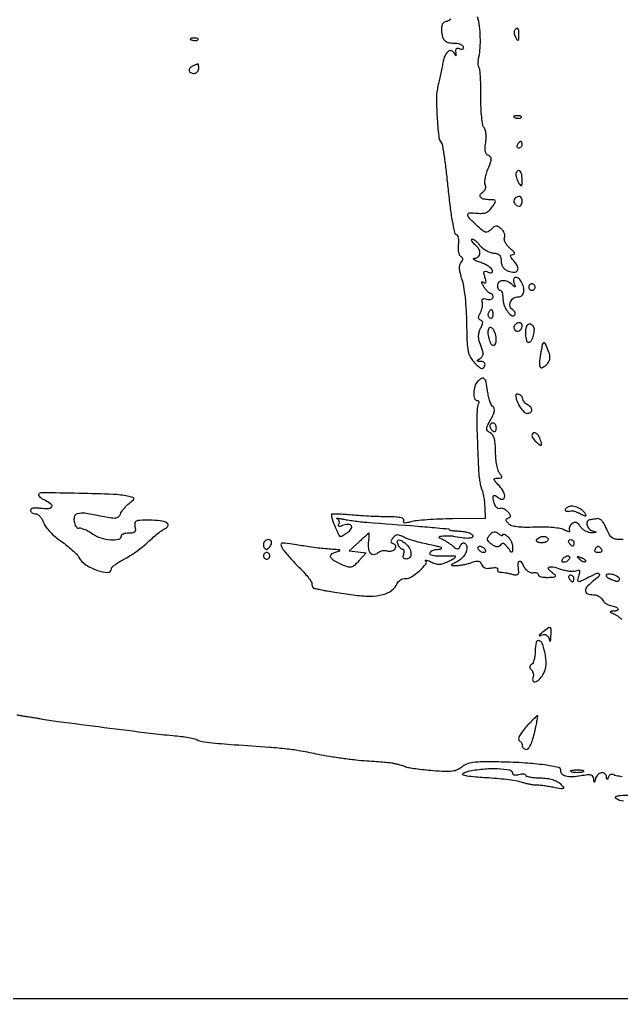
# Model space of a CAD drawing. Extents: x 0 to 4160, y 0 to 3120.
# Drawn here: x 2939.6 to 3125.7, y 0 to 302.6 of the extents above; entities that cross this region are included whole.
import ezdxf

# ---------------------------------------------------------------- set-up
doc = ezdxf.new("R2010")
doc.units = 0

msp = doc.modelspace()

# ---------------------------------------------------------------- linework, layer by layer
for points in [[(4159.499279, 606.274193, 0.000001), (4159.667734, 974.478125, 0.000057)], [(757.647081, 3119.740147, 0.000002), (520.492565, 3119.487217, 0.4139)], [(1964.75, 0.149832, 0.000016), (2717.930904, 0.232101, 0.000028), (3351.473438, 0.357111)], [(3072.97127, 302.88125, -0.047064), (3072.148023, 302.205828, -0.149351), (3071.47432, 302, 0.139479), (3070.888429, 301.833318, 0.110743), (3070.416392, 301.371065, 0.088435), (3070.112822, 300.650792, 0.05738), (3070.015313, 299.75, 0.051951), (3070.247073, 297.663337, 0.128821), (3070.939017, 296.303348, 0.147694), (3072.137116, 295.567721, 0.076658), (3073.898791, 295.383197, -0.049643), (3074.848626, 295.335141, -0.057786), (3075.720651, 295.098302, -0.067012), (3076.39044, 294.71971, -0.148054), (3076.732351, 294.24932, -0.088385), (3076.808808, 293.770206, -0.254026), (3076.648226, 293.486855, -0.183685), (3076.265007, 293.411422, -0.049401), (3075.656523, 293.57831, 0.06816), (3074.987237, 293.73523, 0.225869), (3074.573375, 293.584114, 0.187636), (3074.381223, 293.136464, 0.047107), (3074.42944, 292.32899, -0.008392), (3074.520323, 291.669782, -0.092185), (3074.503417, 291.404453, -0.700347), (3074.42862, 291.396843, -0.029784), (3074.283152, 291.75, 0.169731), (3073.400258, 292.8703, 0.294467), (3072.259129, 292.863862, 0.14644), (3071.133538, 291.531832, 0.060721), (3070.453882, 289.25, -0.006006), (3070.147749, 287.569642, -0.003774), (3069.751532, 285.612704, -0.003788), (3069.33244, 283.692552, -0.00692), (3068.957057, 282.133674, 0.06231), (3068.504174, 278.549336, 0.015271), (3068.678784, 272.594567, 0.011571), (3069.172551, 266.658826, 0.133496), (3070.013753, 264.5, -0.120799), (3070.350063, 263.696835, -0.003224), (3070.927291, 259.868908, -0.006558), (3071.521006, 255.331203, -0.004422), (3072.084711, 250.138836, 0.006861), (3072.689211, 244.812949, 0.012179), (3073.354015, 240.446653, 0.006828), (3074.024095, 236.945671, 0.255774), (3074.529078, 236.350468, -0.190033), (3074.927044, 235.985631, -0.060958), (3075.192748, 235.213563, -0.050752), (3075.302936, 234.199781, -0.038163), (3075.225057, 233.080054, 0.039972), (3075.149894, 231.939859, 0.047031), (3075.266592, 230.864223, 0.053418), (3075.542043, 230.000746, 0.151567), (3075.95244, 229.529394, -0.081527), (3076.409451, 229.131572, -0.162916), (3076.580244, 228.68971, -0.135619), (3076.463162, 228.175194, -0.049887), (3076.043159, 227.552003, 0.117325), (3075.642665, 226.741909, 0.070332), (3075.550936, 225.666949, 0.049123), (3075.769329, 224.255139, 0.019989), (3076.328882, 222.391031, -0.044439), (3076.855518, 220.264509, -0.011618), (3077.314247, 216.77504, -0.011712), (3077.652522, 212.759999, -0.01174), (3077.802061, 208.736766, 0.006049), (3077.951769, 202.928836, 0.042554), (3078.298325, 200.123822, 0.082776), (3079.025023, 198.267641, 0.061845), (3080.377855, 196.531236, 0.015737), (3081.667414, 195.320394, 0.101538), (3082.43838, 194.878893, 0.256263), (3082.969148, 194.977691, 0.130388), (3083.378691, 195.54447, 0.087764), (3083.497513, 196.157912, 0.172705), (3083.340528, 196.622607, 0.156188), (3082.908501, 196.913819, 0.068688), (3082.218615, 197.015313, -0.016252), (3081.365082, 197.050678, -0.27635), (3081.14435, 197.205991, -0.348057), (3081.20409, 197.438509, -0.021119), (3081.83541, 197.877116, 0.077512), (3082.633478, 198.576618, 0.173553), (3082.90818, 199.322852, 0.083482), (3082.731051, 200.437899, 0.009802), (3081.880057, 202.815475, -0.051933), (3081.582017, 203.937877, -0.053757), (3081.526522, 205.084422, -0.054129), (3081.716373, 206.209284, -0.054063), (3082.143256, 207.267675, 0.024157), (3082.644078, 208.323011, 0.098202), (3082.783925, 209.016426, 0.182738), (3082.611381, 209.47727, 0.133104), (3082.151388, 209.782871, -0.130719), (3081.698896, 210.08044, -0.177113), (3081.519615, 210.531227, -0.101943), (3081.637096, 211.194725, -0.028249), (3082.084993, 212.158811, 0.041831), (3082.456937, 213.019793, 0.038613), (3082.692467, 213.953948, 0.040911), (3082.769007, 214.82127, 0.093433), (3082.651821, 215.464956, -0.095791), (3082.555693, 216.007352, -0.266091), (3082.7462, 216.328273, -0.158371), (3083.232914, 216.427345, -0.035629), (3084.074818, 216.270184, 0.053347), (3084.811832, 216.159409, 0.087961), (3085.434478, 216.242635, 0.125376), (3085.845786, 216.499245, 0.193239), (3086, 216.883369, 0.066226), (3085.943213, 217.310226, 0.083379), (3085.776911, 217.67199, 0.099295), (3085.530161, 217.913946, 0.145425), (3085.240547, 218, -0.167829), (3084.865226, 218.129631, -0.031924), (3084.318086, 218.618239, -0.030876), (3083.725617, 219.298828, -0.024082), (3083.166722, 220.104643, -0.012592), (3082.615409, 221.03901, -0.103148), (3082.46883, 221.50901, -0.504033), (3082.618157, 221.643671, -0.08864), (3083.033309, 221.479414, 0.094713), (3083.522884, 221.292498, 0.381691), (3083.772755, 221.446866, 0.131699), (3083.786427, 221.967336, 0.017928), (3083.491734, 223.026042, -0.01863), (3083.155084, 224.24209, -0.195954), (3083.232767, 224.741926, -0.317655), (3083.600117, 224.903539, -0.041453), (3084.468161, 224.650592, 0.037764), (3085.192165, 224.433817, 0.163915), (3085.631538, 224.482129, 0.273726), (3085.819945, 224.756357, 0.096154), (3085.758451, 225.24932, 0.139668), (3085.380738, 225.809364, 0.033086), (3084.463767, 226.48322, 0.03152), (3083.265926, 227.144749, 0.026564), (3081.924891, 227.693558, -0.0153), (3080.710354, 228.158956, -0.061229), (3080.020124, 228.553088, -0.398577), (3079.978738, 228.792611, -0.242358), (3080.25, 228.943558, 0.16035), (3081.425944, 229.373123, 0.215032), (3081.942436, 230.367747, 0.151988), (3081.603377, 231.716261, 0.082707), (3080.475834, 233.020056, -0.033826), (3079.928159, 233.54096, -0.054169), (3079.546021, 234.060052, -0.073773), (3079.37038, 234.500982, -0.259926), (3079.45083, 234.784163, -0.325496), (3079.76099, 234.832957, -0.044483), (3080.349643, 234.46207, -0.037323), (3081.060775, 233.831088, -0.022448), (3081.809667, 232.986724, 0.051619), (3082.699257, 232.094295, 0.039606), (3083.832565, 231.311153, 0.040652), (3085.024399, 230.743865, 0.072022), (3086.084671, 230.507667, -0.052305), (3087.236253, 230.298219, -0.12903), (3087.966781, 229.859258, -0.13476), (3088.368872, 229.132215, -0.059388), (3088.5, 228.032121, 0.072515), (3088.648792, 227.011583, 0.082359), (3089.081833, 226.123979, 0.081223), (3089.784194, 225.414477, 0.068127), (3090.718175, 224.913513, 0.084231), (3092.525251, 224.569322, 0.279428), (3093.529594, 225.1508, 0.242946), (3093.560252, 226.408411, 0.070938), (3092.442974, 228.063013, -0.015319), (3091.592944, 229.06217, -0.125525), (3091.348425, 229.603093, -0.350066), (3091.514973, 229.908928, -0.094024), (3092.095012, 230.033269, 0.18245), (3092.500637, 230.197451, 0.320984), (3092.570606, 230.53555, 0.095232), (3092.169957, 231.112453, 0.019662), (3091.247681, 231.945439, -0.046132), (3090.426559, 232.769942, -0.053847), (3089.817906, 233.691775, -0.062122), (3089.495788, 234.569092, -0.149654), (3089.54319, 235.251956, 0.113788), (3089.63389, 235.896473, 0.069369), (3089.461358, 236.649227, 0.063819), (3089.064481, 237.390987, 0.06492), (3088.495321, 238.003884, 0.040808), (3087.590645, 238.637732, 0.148364), (3086.915705, 238.799331, 0.144472), (3086.253999, 238.560385, 0.037995), (3085.390097, 237.818669, -0.069999), (3084.447837, 237.108835, -0.196738), (3083.643616, 237.014027, -0.106424), (3082.680187, 237.519544, -0.014025), (3080.940286, 239.055781, -0.012229), (3078.556778, 241.394042, -0.207968), (3078.177911, 242.399266, -0.397386), (3078.74099, 242.939439, -0.027956), (3081.127624, 242.825366, 0.039914), (3082.709937, 242.787586, 0.084868), (3083.899941, 243.060252, 0.092743), (3084.865109, 243.691949, 0.055068), (3085.749596, 244.75, 0.013578), (3086.637618, 246.169231, 0.254419), (3086.654762, 246.67795, 0.267882), (3086.238861, 246.952069, 0.014819), (3084.621972, 247, -0.059395), (3082.978257, 247.195948, -0.198775), (3082.118673, 247.822335, -0.297128), (3082.143126, 248.664928, -0.103004), (3083.068174, 249.542134, 0.113945), (3083.433913, 249.904297, 0.081882), (3083.658589, 250.435709, 0.075854), (3083.711174, 251.051549, 0.075184), (3083.578109, 251.657047, -0.10785), (3083.457592, 252.446242, -0.029162), (3083.611961, 253.70907, -0.028104), (3083.960547, 255.157719, -0.025868), (3084.477261, 256.59982, 0.012321), (3085.231989, 258.539136, 0.082735), (3085.417757, 259.551948, 0.187715), (3085.186461, 260.17626, 0.120192), (3084.542855, 260.621929, -0.145112), (3083.951687, 261.075662, -0.10509), (3083.612305, 261.838599, -0.067509), (3083.527726, 262.974426, -0.025103), (3083.704998, 264.569542, 0.03262), (3083.839319, 265.969428, 0.034171), (3083.78689, 267.353065, 0.036373), (3083.573773, 268.531579, 0.110726), (3083.205907, 269.251897, -0.134572), (3082.796991, 270.154965, -0.013528), (3082.486191, 272.521306, -0.016205), (3082.28014, 275.413144, -0.012209), (3082.234534, 278.600048, 0.007335), (3082.220072, 281.769013, 0.010199), (3082.10763, 284.60472, 0.007002), (3081.933093, 286.958, 0.116913), (3081.687852, 287.69605, -0.099633), (3081.482671, 288.249598, -0.032926), (3081.403916, 289.117208, -0.031279), (3081.441707, 290.115373, -0.030793), (3081.603613, 291.106363, 0.040338), (3082.001538, 293.87237, 0.023838), (3082.050211, 297.209847, 0.023671), (3081.777717, 300.591023, 0.03525), (3081.193424, 303.5, -0.059803)], [(3126.176179, 142.084248, -0.039203), (3125.103313, 142, -0.059133), (3123.674428, 142.16958, -0.115377), (3122.654975, 142.682298, -0.094551), (3121.842972, 143.673138, -0.031028), (3121.042991, 145.390432, 0.03126), (3120.369551, 146.834331, 0.065903), (3119.641921, 147.831189, 0.094627), (3118.88127, 148.374181, 0.157345), (3118.106345, 148.466943, -0.003703), (3117.436339, 148.341151, -0.003495), (3116.751551, 148.222762, -0.003474), (3116.143607, 148.126364, -0.012161), (3115.75, 148.076511, 0.286668), (3115.080509, 147.556889, 0.161247), (3115.045673, 146.490868, 0.113099), (3115.702011, 145.323842, 0.14542), (3116.75, 144.689326, -0.005487), (3117.732062, 144.42114, -0.466657), (3117.787801, 144.296325, -0.267417), (3117.632623, 144.191308, -0.003811), (3116.470759, 144.116001, -0.085086), (3115.590103, 144.215639, -0.052469), (3114.622212, 144.610406, -0.050788), (3113.718753, 145.22004, -0.06288), (3113.027406, 145.961976, 0.036656), (3112.282267, 146.850594, 0.121461), (3111.639514, 147.25176, 0.16672), (3111.008228, 147.24282, 0.087261), (3110.317657, 146.848669, 0.065209), (3109.867961, 146.363856, 0.074239), (3109.581704, 145.799478, 0.085026), (3109.497039, 145.245096, 0.134675), (3109.631688, 144.786925, -0.275288), (3109.635719, 144.539714, -0.299195), (3109.423262, 144.432221, -0.073187), (3108.865624, 144.580058, -0.021536), (3108.066026, 144.964664, 0.079957), (3106.780021, 145.407774, 0.018932), (3104.524297, 145.71276, 0.018628), (3101.825509, 145.872931, 0.015709), (3098.963717, 145.846063, -0.012093), (3095.738883, 145.792464, -0.030292), (3093.391628, 145.95263, -0.041686), (3091.731182, 146.310048, -0.130423), (3090.768369, 146.906631, -0.026806), (3090.166607, 147.616604, -0.159922), (3090.010329, 148.069411, -0.246968), (3090.184002, 148.412099, -0.066554), (3090.741071, 148.705357, 0.091858), (3091.247735, 149.005536, 0.249248), (3091.391804, 149.383471, 0.139632), (3091.176348, 149.890502, 0.026534), (3090.498742, 150.644115, 0.046445), (3089.864415, 151.170401, 0.057517), (3089.185868, 151.52785, 0.068415), (3088.566457, 151.675053, 0.164017), (3088.112456, 151.569501, -0.311132), (3087.433185, 151.60329, -0.09815), (3086.724932, 152.407329, -0.069508), (3086.184227, 153.731469, -0.062302), (3086, 155.204232, -0.155481), (3086.108296, 155.544076, -0.26761), (3086.370275, 155.664493, -0.119628), (3086.806923, 155.514812, -0.0311), (3087.410972, 155.073886, 0.143306), (3088.789931, 154.477742, 0.407211), (3089.545125, 155.05189, 0.159706), (3089.26149, 156.71023, 0.067114), (3087.930455, 158.574028, -0.007981), (3086.616839, 160.017811, -0.132265), (3086.331233, 160.595341, -0.412932), (3086.539562, 160.908548, -0.050201), (3087.448131, 161, 0.029152), (3088.368752, 161.053721, 0.280982), (3088.66443, 161.285295, 0.244216), (3088.616173, 161.683798, 0.023294), (3088.00706, 162.491493, -0.10159), (3087.528348, 163.388469, -0.025003), (3087.132843, 165.020481, -0.024565), (3086.860269, 166.973887, -0.022385), (3086.769231, 169.006375, 0.018355), (3086.681369, 171.399019, 0.048571), (3086.391106, 173.08515, 0.072029), (3085.886095, 174.242796, 0.124086), (3085.134615, 174.969626, -0.065194), (3084.287145, 175.616579, -0.209906), (3084.03329, 176.261926, -0.106709), (3084.268831, 177.178091, -0.011582), (3085.296578, 179.116941, 0.020756), (3086.065931, 180.634979, 0.0642), (3086.404217, 181.731093, 0.113586), (3086.361656, 182.503066, 0.18609), (3085.970752, 183.018076, -0.143825), (3085.501508, 183.540806, -0.02799), (3085.014775, 184.725326, -0.027652), (3084.587648, 186.218444, -0.022504), (3084.292505, 187.85588, 0.015499), (3083.82627, 190.66751, 0.154883), (3083.258891, 191.699582, 0.33815), (3082.459815, 191.786756, 0.06055), (3081.2, 190.8, 0.12462), (3080.352988, 189.378719, 0.06639), (3080.031127, 187.344053, 0.078299), (3080.263455, 185.593904, 0.332095), (3081.059017, 185, -0.130922), (3081.404503, 184.907959, -0.189947), (3081.599438, 184.664242, -0.144515), (3081.603943, 184.294439, -0.069791), (3081.411618, 183.856995, 0.116123), (3081.147972, 183.06767, 0.01032), (3080.999246, 180.962069, 0.013032), (3080.938515, 178.412375, 0.009795), (3080.999787, 175.606995, -0.000249), (3081.124711, 172.55639, -0.000199), (3081.256512, 169.265805, -0.000201), (3081.376147, 166.218113, -0.000507), (3081.460075, 164, 0.015062), (3081.584637, 162.141621, 0.014702), (3081.82143, 160.278992, 0.014762), (3082.125489, 158.657565, 0.052048), (3082.457528, 157.651887, -0.046881), (3082.785024, 156.693272, -0.016688), (3083.0759, 155.273915, -0.016391), (3083.293229, 153.685593, -0.018593), (3083.394638, 152.151887), (3083.5, 148.5), (3073.5, 148.413442, 0.007116), (3069.45888, 148.320934, 0.008055), (3065.585874, 148.114583, 0.007439), (3062.304571, 147.837589, 0.043308), (3060.600847, 147.517599, -0.014452), (3059.239706, 147.179719, -0.091966), (3058.530915, 147.157742, -0.346568), (3058.301924, 147.402981, -0.160737), (3058.409864, 147.854157, 0.370863), (3058.328965, 148.366182, 0.119354), (3057.585613, 148.740262, 0.044663), (3055.986458, 148.964606, 0.010755), (3053.309017, 149.041209, -0.006961), (3050.668661, 149.096708, -0.004108), (3047.517336, 149.232784, -0.004109), (3044.371772, 149.42044, -0.007023), (3041.75, 149.635511, 0.007194), (3039.545121, 149.815623, 0.012085), (3037.689063, 149.895391, 0.005773), (3036.162215, 149.90644, 0.412952), (3036, 149.743525, 0.086343), (3036.237349, 148.379321, 0.014192), (3037.21606, 145.877527, 0.007964), (3038.341479, 143.338404, 0.30561), (3038.847825, 143.031803, 0.101034), (3039.206003, 143.123304, 0.016695), (3039.840064, 143.457347, 0.017751), (3040.569108, 143.908114, 0.014865), (3041.309841, 144.435803, 0.099889), (3042.245093, 145.495798, 0.3385), (3042.13387, 146.353568, 0.224983), (3041.098949, 146.727207, 0.067673), (3039.426197, 146.333306, -0.025702), (3038.689888, 146.093368, -0.157867), (3038.296427, 146.112873, -0.368413), (3038.177199, 146.330008, -0.087663), (3038.342186, 146.744651, 0.110956), (3038.500783, 147.203827, 0.112447), (3038.44655, 147.684321, 0.106972), (3038.184562, 148.112133, 0.092309), (3037.756231, 148.420572, -0.271666), (3037.663417, 148.556156, -0.445598), (3037.750268, 148.64597, -0.035859), (3038.417408, 148.573713, -0.00881), (3039.5, 148.357419, 0.014522), (3040.964892, 148.082108, 0.006178), (3042.940625, 147.794864, 0.006106), (3045.057524, 147.540026, 0.007969), (3047, 147.361486, -0.000303), (3062.643718, 146.165163, -0.003648), (3068.663092, 145.656972, -0.002667), (3072.239709, 145.309467, -0.38459), (3072.5, 145.021119, 0.374461), (3072.586828, 144.921439, 0.004507), (3073.506866, 144.802473, 0.01068), (3074.613403, 144.69344, 0.006458), (3075.927627, 144.609289, -0.031491), (3077.268647, 144.455764, -0.04091), (3078.463787, 144.139465, -0.046109), (3079.36822, 143.721767, -0.183065), (3079.748097, 143.255708, -0.387658), (3079.486232, 142.665983, -0.094329), (3078.35182, 142.406153, -0.045566), (3076.340391, 142.514898, -0.016147), (3073.5, 143.024053, 0.038689), (3072.9817, 143.093039, 0.012462), (3072.20625, 143.116358, 0.012346), (3071.339062, 143.099403, 0.013532), (3070.5, 143.039474, 0.011249), (3069.53307, 142.922036, 0.212819), (3069.281051, 142.763069, 0.456515), (3069.333524, 142.57187, 0.023526), (3070, 142.290565, -0.038415), (3070.707703, 141.966733, -0.015718), (3071.616354, 141.425308, -0.015443), (3072.560229, 140.780005, -0.019082), (3073.396099, 140.119512, 0.023615), (3074.34447, 139.383986, 0.114341), (3074.971959, 139.129895, 0.230185), (3075.410903, 139.263482, 0.122201), (3075.729433, 139.75, -0.110429), (3076.382737, 140.800299, -0.317804), (3077.182062, 140.944891, -0.237966), (3077.779163, 140.186698, -0.085834), (3077.819551, 138.775032, -0.085071), (3077.514639, 137.830887, -0.049563), (3076.859493, 136.833438, -0.047734), (3075.980093, 135.936629, -0.058283), (3075, 135.289774, 0.003205), (3073.35751, 134.44852, 0.215434), (3073.167417, 134.206926, 0.476579), (3073.291134, 134.043232, 0.006846), (3074.6849, 134.014742, 0.033545), (3075.699519, 134.076017, 0.017256), (3076.956492, 134.281308, 0.017072), (3078.240807, 134.582755, 0.024665), (3079.349822, 134.942902, -0.028783), (3080.618539, 135.3434, -0.111764), (3081.437208, 135.364377, -0.166315), (3082.003364, 135.035238, -0.087265), (3082.427359, 134.328703, 0.107266), (3082.847751, 133.68722, 0.109179), (3083.49381, 133.282659, 0.087133), (3084.374236, 133.133215, 0.045831), (3085.482175, 133.241344, -0.028118), (3086.390094, 133.362502, -0.068578), (3087.062322, 133.321784, -0.16413), (3087.387073, 133.134634, -0.330338), (3087.410721, 132.855543, 0.135986), (3087.315816, 132.52951, 0.188299), (3087.421811, 132.247305, 0.140138), (3087.728813, 132.054488, 0.068082), (3088.190983, 131.986345, -0.03031), (3088.851292, 131.939363, -0.010424), (3089.798484, 131.793806, -0.010315), (3090.838937, 131.589434, -0.011764), (3091.825132, 131.350067, 0.029851), (3092.903249, 131.129323, 0.122176), (3093.562701, 131.196071, 0.223608), (3093.895492, 131.527934, 0.121996), (3093.956649, 132.113721, -0.019181), (3093.734913, 134.314589, -0.173711), (3093.999548, 135.22822, -0.4975), (3094.520788, 135.23947, -0.048158), (3095.320228, 134, 0.050108), (3095.954267, 133.025318, 0.064463), (3096.724509, 132.285604, 0.075758), (3097.538987, 131.85617, 0.127098), (3098.305486, 131.793837, -0.051798), (3098.954098, 131.838137, -0.080749), (3099.502237, 131.729043, -0.111567), (3099.866608, 131.490409, -0.194591), (3100, 131.160639, 0.275726), (3100.207823, 130.812425, 0.058971), (3100.890386, 130.542308, 0.046059), (3101.869663, 130.377264, 0.028948), (3103.0311, 130.357477, 0.008016), (3104.810427, 130.458788, 0.184808), (3105.263167, 130.671046, 0.425765), (3105.250377, 131.0063, 0.024069), (3104.354101, 131.730342, -0.060284), (3103.155909, 132.850597, -0.492472), (3103.294167, 133.478792, -0.170546), (3104.481189, 133.599216, -0.024678), (3106.850355, 132.902322, 0.028636), (3108.179762, 132.522674, 0.028329), (3109.548624, 132.295762, 0.029536), (3110.765565, 132.236602, 0.089217), (3111.577904, 132.391521, -0.051401), (3112.313127, 132.590019, -0.295593), (3112.664956, 132.435498, -0.198638), (3112.753527, 131.9749, -0.02629), (3112.498003, 130.993708, 0.028601), (3112.122291, 129.523192, 0.420898), (3112.395923, 129.126489, 0.156984), (3113.142818, 129.232683, 0.006479), (3115.59003, 130.46233, -0.017896), (3118.03142, 131.620022, -0.357814), (3118.770039, 131.407439, -0.3748), (3118.685108, 130.664804, -0.018307), (3116.643134, 128.933929, 0.047466), (3115.008061, 127.37558, 0.204631), (3114.606151, 126.124645, 0.296264), (3115.268943, 125.28611, 0.081649), (3117.009327, 125, -0.073158), (3117.797649, 124.884035, -0.055606), (3118.60196, 124.540933, -0.05625), (3119.300586, 124.035092, -0.080555), (3119.775197, 123.437217, 0.063667), (3120.231238, 122.821328, 0.046285), (3120.876429, 122.26253, 0.046841), (3121.601561, 121.839951, 0.072202), (3122.295943, 121.632828, -0.043888), (3123.838103, 121.266127, -0.16907), (3124.607119, 120.674029, -0.461757), (3124.457875, 120.165554, -0.095024), (3123.416667, 119.921053, 0.010062), (3122.47999, 119.863572, 0.230887), (3122.255339, 119.73036, 0.454143), (3122.303832, 119.555718, 0.018332), (3122.982143, 119.260338, -0.036655), (3123.646226, 118.941744, -0.019298), (3124.422321, 118.45605, -0.019097), (3125.182688, 117.894676, -0.027818), (3125.803571, 117.339286, 0.1748)], [(3125.86185, 68.787826, -0.010962), (3124.043181, 69.039338, -0.098877), (3123.293958, 69.318324, 0.104733), (3122.826622, 69.486203, 0.117616), (3122.351968, 69.439541, 0.115703), (3121.943761, 69.182174, 0.098985), (3121.664358, 68.756231, -0.009297), (3121.384841, 68.098454, -0.292905), (3121.24425, 68.006241, -0.38521), (3121.135323, 68.102694, -0.0119), (3121.078947, 68.75, 0.215752), (3120.58226, 69.685551, 0.203802), (3119.534491, 69.959399, 0.153239), (3118.369847, 69.396, 0.141052), (3117.689326, 68.25, -0.004108), (3117.419256, 67.2502, -0.273718), (3117.296106, 67.132115, -0.454389), (3117.191843, 67.207012, -0.005798), (3117.116001, 68.115726, 0.130784), (3116.850984, 68.885013, 0.192495), (3116.267458, 69.283029, 0.085718), (3115.168681, 69.334984, 0.014275), (3113.070807, 69.012948, -0.032981), (3110.431045, 68.708225, -0.076357), (3108.452029, 68.913648, -0.135034), (3107.296014, 69.582143, -0.234854), (3106.958548, 70.611803, 0.392949), (3106.274028, 71.603422, 0.018398), (3101.907621, 72.402438, 0.021001), (3095.950617, 73.013387, 0.010424), (3088.361033, 73.31227, 0.006307), (3082.895006, 73.34452, 0.030145), (3079.783152, 73.135762, 0.055072), (3077.767739, 72.648348, 0.096971), (3076.303961, 71.76961, -0.079632), (3074.989238, 70.917489, -0.071451), (3073.42412, 70.478471, -0.042802), (3071.178203, 70.376745, -0.010213), (3067.442928, 70.603808, -0.006384), (3064.674611, 70.864544, -0.00785), (3062.09886, 71.18134, -0.006653), (3059.948267, 71.509414, -0.055251), (3059, 71.777047, 0.010468), (3058.352446, 72.024146, 0.008433), (3057.646875, 72.263248, 0.00854), (3056.987556, 72.462, 0.021555), (3056.5, 72.577499, -0.005431), (3056.080475, 72.662699, -0.004855), (3055.646875, 72.760086, -0.004874), (3055.259053, 72.855154, -0.015088), (3055, 72.929733, 0.056284), (3054.618604, 73.006267, 0.000919), (3052.44375, 73.188841, 0.002381), (3049.910415, 73.384681, 0.001577), (3047, 73.586512, -0.011208), (3043.585995, 73.889434, -0.006503), (3039.5, 74.398365, -0.006497), (3035.414826, 75.015429, -0.010874), (3032, 75.653272, 0.007818), (3026.58062, 76.699856, 0.015857), (3022.283461, 77.320427, 0.009937), (3016.856929, 77.820193, 0.00151), (3006, 78.569904, -0.00631), (3001.904464, 78.892249, -0.009088), (2998.290625, 79.28897, -0.005464), (2995.281081, 79.708307, -0.129165), (2994.5, 80.04434, 0.111086), (2993.791962, 80.379333, 0.010325), (2991.884375, 80.766034, 0.01288), (2989.562418, 81.125514, 0.009766), (2987, 81.404134, -0.008226), (2979.943488, 82.149433, -0.001228), (2965.778685, 83.916888, -0.001007), (2951.472623, 85.766968, -0.012212), (2946, 86.62234, 0.003387), (2944.86187, 86.820866, 0.001998), (2943.5, 87.043332, 0.001999), (2942.138031, 87.25465, 0.003424), (2941, 87.418602, -0.010052), (2939.932939, 87.586798, -0.008107), (2938.79375, 87.809026, -0.008208)], [(3126.260568, 61.20761, -0.11885), (3124, 62, -0.293486), (3123.806185, 62.426967, -0.297719), (3124.114571, 62.776073, -0.052415), (3125.434753, 62.994263, -0.008797), (3128, 63.100689, 0.008677)]]:
    msp.add_lwpolyline(points, format="xyb")
for points in [[(3092.625, 299.202254, 0.131214), (3092.501528, 298.79244, 0.054724), (3092.546664, 298.212247, 0.049042), (3092.73572, 297.56691, 0.045296), (3093.05067, 296.952254, 0.02886), (3093.524497, 296.291, 0.422266), (3093.782177, 296.267166, 0.204688), (3093.948456, 296.60267, 0.012382), (3093.984687, 297.75, 0.02377), (3093.924616, 299.224181, 0.167601), (3093.63601, 299.869801, 0.407002), (3093.201812, 299.889462, 0.07248)], [(2992.8125, 296.316886, 0.051402), (2993.359369, 296.160852, 0.05415), (2993.916927, 296.123424, 0.060344), (2994.402231, 296.202593, 0.126455), (2994.729167, 296.395833, 0.296942), (2994.77538, 296.614691, 0.208169), (2994.592839, 296.799335, 0.077125), (2994.112848, 296.910055, 0.028489), (2993.416667, 296.921053, 0.018894), (2992.670344, 296.862007, 0.168741), (2992.37858, 296.720685, 0.470617), (2992.395823, 296.538436, 0.054073)], [(2993.25, 288.337719, 0.104915), (2992.317707, 287.709989, 0.222484), (2992.040943, 286.905392, 0.250307), (2992.486727, 286.249679, 0.121389), (2993.5, 286, 0.099038), (2994.072457, 286.114514, 0.097945), (2994.559375, 286.440625, 0.097945), (2994.885486, 286.927543, 0.099038), (2995, 287.5, 0.015709), (2994.982098, 288.069675, 0.027836), (2994.926562, 288.536184, 0.029314), (2994.84757, 288.869414, 0.41847), (2994.75, 288.921053, 0.01488), (2994.592253, 288.866025, 0.001374), (2994.20625, 288.717133, 0.001771), (2993.746967, 288.536647, 0.001388)], [(3092.8125, 272.316886, 0.051402), (3093.359369, 272.160852, 0.05415), (3093.916927, 272.123424, 0.060344), (3094.402231, 272.202593, 0.126455), (3094.729167, 272.395833, 0.296942), (3094.77538, 272.614691, 0.208169), (3094.592839, 272.799335, 0.077125), (3094.112848, 272.910055, 0.028489), (3093.416667, 272.921053, 0.018894), (3092.670344, 272.862007, 0.168741), (3092.37858, 272.720685, 0.470617), (3092.395823, 272.538436, 0.054073)], [(3093.5, 264, 0.082592), (3093.343488, 263.6179, 0.161196), (3093.3746, 263.29375, 0.182303), (3093.586039, 263.078288, 0.108972), (3093.940983, 263, 0.093332), (3094.345238, 263.076123, 0.09642), (3094.688914, 263.29375, 0.099167), (3094.918938, 263.618444, 0.105053), (3095, 264, 0.042167), (3094.967655, 264.382849, 0.061769), (3094.870461, 264.70625, 0.081139), (3094.727648, 264.92554, 0.210953), (3094.559017, 265, 0.151918), (3094.34829, 264.934461, 0.038439), (3094.066025, 264.70625, 0.035638), (3093.768994, 264.382774, 0.029505)], [(3093.015313, 254.75, 0.056852), (3093.089392, 254.164396, 0.026113), (3093.310881, 253.426562, 0.025456), (3093.627757, 252.665965, 0.032032), (3094, 252, 0.043106), (3094.487379, 251.371881, 0.461139), (3094.771138, 251.383071, 0.155556), (3094.945789, 251.849063, 0.011096), (3094.984687, 253.25, 0.03458), (3094.917643, 254.303322, 0.052836), (3094.701752, 255.192187, 0.069028), (3094.382445, 255.80301, 0.242407), (3094, 256, 0.124732), (3093.619836, 255.903664, 0.102154), (3093.298248, 255.632812, 0.091624), (3093.084918, 255.227496, 0.078662)], [(3092.693853, 247.36052, 0.191124), (3092.401415, 246.683432, 0.139481), (3092.603969, 245.880661, 0.123736), (3093.230079, 245.235684, 0.139398), (3094.059017, 245, 0.156819), (3094.417907, 245.1154, 0.097386), (3094.723586, 245.440625, 0.079459), (3094.929934, 245.926402, 0.06085), (3095, 246.5, 0.103624), (3094.806289, 247.424643, 0.202875), (3094.269246, 247.932483, 0.1934), (3093.508765, 247.913511, 0.094876)], [(3092.452257, 221.25, -0.008433), (3092.79283, 220.307933, -0.309425), (3092.734694, 220.097977, -0.377046), (3092.538647, 220.10202, -0.009992), (3091.859246, 220.75, 0.09435), (3090.47605, 221.683295, 0.115664), (3088.944892, 221.954211, 0.162921), (3087.796898, 221.498101, 0.220893), (3087.333333, 220.5, 0.053595), (3087.395023, 219.926139, 0.073362), (3087.578125, 219.440625, 0.093122), (3087.848674, 219.114688, 0.17482), (3088.166667, 219, -0.242679), (3088.48636, 218.835124, -0.068134), (3088.755208, 218.321769, -0.052345), (3088.939244, 217.575489, -0.03431), (3089, 216.69113, 0.084638), (3089.355245, 214.607553, 0.064225), (3090.398552, 212.533265, 0.085889), (3091.650527, 211.230847, 0.370473), (3092.639279, 211.305945, 0.150543), (3092.836277, 211.678361, 0.130107), (3092.804772, 212.121055, 0.103319), (3092.537932, 212.570569, 0.06901), (3092.075322, 212.953448, -0.190027), (3091.27989, 214.018134, -0.168899), (3091.375036, 215.403567, -0.147688), (3092.346178, 216.56486, -0.1463), (3093.801496, 217, 0.184339), (3094.901427, 217.419785, 0.168259), (3095.494088, 218.483733, 0.11512), (3095.40895, 220.047383, 0.06759), (3094.643643, 221.767581, 0.089362), (3093.750505, 222.761935, 0.226945), (3092.825968, 222.963241, 0.316037), (3092.310269, 222.383089, 0.120124)], [(3097, 220, 0.099038), (3097.076342, 219.618362, 0.097945), (3097.29375, 219.29375, 0.097945), (3097.618362, 219.076342, 0.099038), (3098, 219, 0.099038), (3098.381638, 219.076342, 0.097945), (3098.70625, 219.29375, 0.097945), (3098.923658, 219.618362, 0.099038), (3099, 220, 0.099038), (3098.923658, 220.381638, 0.097945), (3098.70625, 220.70625, 0.097945), (3098.381638, 220.923658, 0.099038), (3098, 221, 0.099038), (3097.618362, 220.923658, 0.097945), (3097.29375, 220.70625, 0.097945), (3097.076342, 220.381638, 0.099038)], [(3084.542705, 212.069098, 0.108373), (3084.401101, 211.665803, 0.099685), (3084.434921, 211.22714, 0.095498), (3084.639411, 210.820631, 0.090427), (3084.983688, 210.510081, 0.136093), (3085.36964, 210.397824, 0.190788), (3085.701458, 210.524436, 0.140899), (3085.925389, 210.890269, 0.067432), (3086, 211.440983, 0.039415), (3085.914842, 212.519563, 0.25701), (3085.592818, 212.933879, 0.315493), (3085.13314, 212.838655, 0.050477)], [(3092.542705, 208.069098, 0.195483), (3092.412739, 207.300347, 0.177971), (3092.849183, 206.620737, 0.173509), (3093.632003, 206.375083, 0.18866), (3094.36052, 206.693853, 0.094258), (3094.860497, 207.428701, 0.135693), (3094.969472, 208.203471, 0.182678), (3094.664889, 208.772622, 0.181466), (3094.059017, 209, 0.08447), (3093.65652, 208.931514, 0.05343), (3093.225445, 208.726548, 0.051896), (3092.832549, 208.425195, 0.064898)], [(3084.673238, 207.280304, 0.156744), (3084.369643, 206.053612, 0.049664), (3084.687999, 204.171804, 0.049547), (3085.335251, 202.482265, 0.283752), (3086.116631, 202, 0.322012), (3086.743567, 202.450471, 0.081711), (3086.957332, 203.76149, 0.064625), (3086.740425, 205.414157, 0.076451), (3086.109687, 206.856763, 0.062011), (3085.737939, 207.308427, 0.118439), (3085.333013, 207.541622, 0.168852), (3084.962557, 207.523893, 0.160059)], [(3096.683333, 208.35, 0.161068), (3096.118651, 207.22726, 0.048331), (3096.021697, 205.290812, 0.049496), (3096.282958, 203.507546, 0.344317), (3096.932612, 203, 0.266548), (3097.842647, 203.522239, 0.067826), (3098.520461, 205.155444, 0.065335), (3098.754637, 206.98276, 0.198126), (3098.28267, 208.11733, 0.072965), (3097.881294, 208.416001, 0.087621), (3097.435014, 208.563528, 0.100526), (3097.014513, 208.539992, 0.133054)], [(3100.661665, 199.302511, 0.016883), (3100.300603, 196.47734, 0.159992), (3100.567913, 195.303721, 0.414524), (3101.275689, 195.127792, 0.06085), (3102.564905, 196.136334, 0.061704), (3103.25139, 197.016951, 0.105366), (3103.55137, 197.895794, 0.087785), (3103.493124, 198.932174, 0.033026), (3103.065847, 200.32681, 0.013017), (3102.137852, 202.588553, 0.410519), (3101.628704, 202.789746, 0.249005), (3101.185483, 202.241602, 0.007749)], [(3093, 186.648433, 0.092746), (3093.30999, 184.991636, 0.045441), (3094.268196, 183.061239, 0.044005), (3095.463908, 181.453655, 0.214011), (3096.475249, 181, 0.124738), (3097.525171, 181.26607, 0.265741), (3097.951825, 181.954318, 0.195491), (3097.617869, 182.867337, 0.081133), (3096.571033, 183.70031, -0.047669), (3096.024693, 184.078486, -0.048417), (3095.56299, 184.551497, -0.053047), (3095.247131, 185.043689, -0.117694), (3095.146033, 185.475, 0.099943), (3095.067062, 185.874506, 0.070706), (3094.833053, 186.268854, 0.067694), (3094.485597, 186.598355, 0.075631), (3094.075, 186.808333, 0.042057), (3093.663024, 186.908141, 0.075463), (3093.315781, 186.909175, 0.118734), (3093.086487, 186.816521, 0.242178)], [(3085, 177.059017, 0.089642), (3085.073302, 176.653442, 0.053229), (3085.29375, 176.2129, 0.051032), (3085.617485, 175.806203, 0.06081), (3086, 175.5, 0.139169), (3086.379648, 175.392057, 0.191142), (3086.70625, 175.521475, 0.138808), (3086.926733, 175.889346, 0.066118), (3087, 176.440983, 0.062283), (3086.925455, 177.037096, 0.080552), (3086.70625, 177.542039, 0.097988), (3086.381379, 177.879982, 0.153634), (3086, 178, 0.092995), (3085.618268, 177.928382, 0.096318), (3085.29375, 177.723586, 0.099231), (3085.076556, 177.418051, 0.105429)], [(3098, 174.122445, 0.117955), (3098.100931, 173.700558, 0.036411), (3098.440625, 173.136985, 0.034151), (3098.925951, 172.54111, 0.031583), (3099.5, 172, 0.022736), (3100.54523, 171.20992, 0.425932), (3100.909106, 171.285016, 0.224183), (3100.971608, 171.799553, 0.011554), (3100.393011, 173.418213, 0.088079), (3099.788525, 174.421835, 0.142649), (3098.955548, 174.955268, 0.263589), (3098.297718, 174.801764, 0.209511)], [(2945.479323, 155.966545, 0.303335), (2945.491311, 155.628557, 0.058307), (2945.926821, 155.152515, 0.044624), (2946.650031, 154.63165, 0.026869), (2947.587745, 154.141974, -0.064412), (2949.310458, 153.071082, -0.380468), (2949.464919, 152.106993, -0.249091), (2948.37761, 151.492639, -0.045625), (2945.995351, 151.648013, 0.029997), (2944.802086, 151.763329, 0.057612), (2943.845089, 151.687825, 0.087484), (2943.217718, 151.445679, 0.26279), (2943, 151.060043, 0.144843), (2943.119613, 150.655802, 0.099373), (2943.455906, 150.311388, 0.08358), (2943.958736, 150.079281, 0.06652), (2944.55202, 150, -0.146591), (2945.216223, 149.800991, -0.062282), (2945.929889, 149.191756, -0.054187), (2946.581314, 148.301127, -0.046986), (2947.063206, 147.248533, 0.076843), (2947.735358, 145.984766, 0.027883), (2949.044096, 144.42449, 0.026868), (2950.69079, 142.848773, 0.028856), (2952.459747, 141.498533, -0.017503), (2954.23838, 140.203711, -0.017745), (2955.9137, 138.793319, -0.017838), (2957.280235, 137.465818, -0.066445), (2957.986678, 136.5, 0.12618), (2960.066572, 134.266757, 0.058024), (2963.664773, 132.510908, 0.074963), (2966.876121, 131.898554, 0.425617), (2968, 132.979676, -0.208125), (2968.213824, 133.471119, -0.024742), (2969.143228, 134.254804, -0.026205), (2970.401115, 135.112913, -0.018634), (2971.891841, 135.944822, 0.024809), (2973.645231, 136.951898, 0.01323), (2975.713444, 138.359019, 0.01314), (2977.754643, 139.911251, 0.019928), (2979.436415, 141.375261, -0.011159), (2980.946263, 142.736866, -0.01245), (2982.462308, 143.979475, -0.011824), (2983.801287, 144.972363, -0.06208), (2984.607956, 145.403053, 0.203156), (2985.494762, 146.258266, 0.386744), (2985.193166, 147.123563, 0.093816), (2983.087375, 147.798753, 0.030808), (2979.824352, 148, 0.008927), (2976.843841, 147.946783, 0.095207), (2975.668031, 147.676992, 0.261849), (2975.222154, 147.082127, 0.097), (2975.289749, 146, -0.05366), (2975.440826, 144.990551, -0.201856), (2975.221836, 144.403445, -0.169429), (2974.613909, 144.087143, -0.036036), (2973.40638, 144, 0.036951), (2972.484811, 143.931802, 0.055644), (2971.706874, 143.725762, 0.072983), (2971.174835, 143.424103, 0.231323), (2971, 143.066422, -0.347303), (2970.189514, 142.040335, -0.077416), (2967.803851, 141.851009, -0.060228), (2964.790441, 142.448188, -0.067604), (2962.131452, 143.73575, 0.018939), (2960.785192, 144.557601, 0.026921), (2959.526884, 145.175363, 0.025635), (2958.480491, 145.558858, 0.216701), (2957.995142, 145.496997, -0.271241), (2957.657615, 145.48895, -0.101355), (2957.283684, 145.809003, -0.064951), (2956.927534, 146.415271, -0.036426), (2956.65129, 147.225468, -0.121393), (2956.625061, 149.075911, -0.269491), (2957.556837, 150.068304, -0.108072), (2959.765792, 150.234525, -0.016383), (2964.154172, 149.467827, 0.007122), (2967.650723, 148.789991, 0.059122), (2969.260953, 148.694663, 0.153019), (2970.171273, 149.040072, 0.13554), (2970.774469, 149.858704, -0.05491), (2971.158898, 150.605688, -0.023878), (2971.819971, 151.507151, -0.023282), (2972.620978, 152.407541, -0.028643), (2973.45137, 153.165639, 0.008673), (2974.792707, 154.295419, 0.269741), (2974.926825, 154.691472, 0.28579), (2974.64638, 154.988216, 0.009497), (2973, 155.387441, 0.044906), (2968.567027, 155.963163, 0.00459), (2957.977451, 156.283269, 0.001307), (2946.446408, 156.495752, 0.264157)], [(3108.946118, 151.945537, 0.084579), (3108.337597, 151.397831, 0.415948), (3108.387072, 150.984627, 0.175229), (3109.037047, 150.771873, 0.033703), (3110.29051, 150.895082, -0.102688), (3110.724473, 150.87802, -0.021364), (3111.459857, 150.66123, -0.021592), (3112.306821, 150.330214, -0.018914), (3113.161187, 149.913735, 0.012175), (3114.132826, 149.423779, 0.107726), (3114.597839, 149.315844, 0.479527), (3114.731194, 149.477429, 0.087542), (3114.564984, 149.894854, 0.089763), (3113.431742, 151.154504, 0.077451), (3111.871831, 152.015897, 0.084119), (3110.252638, 152.314055, 0.145604)], [(3044.502989, 141.25), (3041.526415, 138.5), (3044.162873, 138.193259), (3046.799332, 137.886519), (3044.508786, 135.41498, -0.025178), (3043.104437, 134.044914, -0.123434), (3042.127316, 133.539846, -0.131883), (3041.061416, 133.572695, -0.030364), (3039.35912, 134.201366, -0.027281), (3036.893516, 135.450803, -0.141583), (3035.846359, 136.539568, -0.344214), (3036.00951, 137.444384, -0.111563), (3037.279982, 138.15032, 0.007275), (3038.56188, 138.546171, 0.549253), (3038.606849, 138.720683, 0.188339), (3038.312794, 138.86133, 0.003223), (3036.5, 138.983653, -0.006951), (3034.080863, 139.16502, -0.009346), (3031.896298, 139.400606, -0.006362), (3029.167842, 139.781881, -0.001522), (3024.645677, 140.486673, 0.005484), (3021.611306, 140.934988, 0.104694), (3020.662339, 140.865674, 0.404695), (3020.407514, 140.420779, 0.062701), (3020.816515, 139.379188, 0.044693), (3021.465897, 138.406659, 0.010222), (3022.738789, 136.890833, 0.010492), (3024.284011, 135.198298, 0.010049), (3025.920838, 133.547052, -0.01518), (3027.482997, 131.938452, -0.019964), (3028.801746, 130.374274, -0.017823), (3029.782042, 129.015283, -0.148391), (3030, 128.297052, 0.055332), (3030.055699, 127.795277, 0.069784), (3030.220313, 127.358534, 0.084554), (3030.463509, 127.050614, 0.159311), (3030.75, 126.923489, -0.018785), (3031.163002, 126.865612, -0.00413), (3031.867188, 126.733791, -0.004292), (3032.679297, 126.567564, -0.004114), (3033.5, 126.385151, 0.015418), (3034.684639, 126.149816, 0.002402), (3037.041117, 125.768401, 0.002672), (3039.825376, 125.346694, 0.002325), (3042.746356, 124.934098, 0.030899), (3047.960682, 124.54807, 0.066593), (3051.949953, 125.032619, 0.094708), (3054.733419, 126.352259, 0.144193), (3056.347434, 128.463015, -0.100192), (3056.720933, 129.050725, -0.066836), (3057.347345, 129.548511, -0.063597), (3058.119879, 129.885179, -0.071109), (3058.923161, 130, 0.141678), (3060.800873, 130.542961, 0.040916), (3063.238993, 132.376322, 0.040082), (3065.197721, 134.420163, 0.383558), (3065.143939, 135.528423, -0.567302), (3065.174254, 135.64662, -0.137385), (3065.430704, 135.650367, -0.031218), (3066.094711, 135.429685, -0.010779), (3067.024415, 135.031298, 0.044154), (3068.438611, 134.533993, 0.083656), (3069.638799, 134.434182, 0.074289), (3070.898085, 134.732035, 0.028831), (3072.524415, 135.494121, 0.008265), (3073.959493, 136.301339, 0.112282), (3074.395043, 136.709167, 0.567636), (3074.291647, 136.929975, 0.045934), (3073.5, 136.936698, -0.012555), (3072.535811, 136.880517, -0.005578), (3071.262351, 136.852576, -0.005517), (3069.912732, 136.852916, -0.007422), (3068.690983, 136.884846, -0.071747), (3066.861317, 137.22577, -0.455935), (3066.546892, 137.995566, -0.221254), (3067.56029, 138.794348, -0.048948), (3069.809017, 139.09797, 0.307986), (3070.057115, 139.280358, 0.403612), (3069.947024, 139.521746, 0.0353), (3068.651401, 139.929776, 0.008999), (3066.5, 140.403038, -0.010632), (3064.045611, 140.951362, -0.010837), (3061.632408, 141.60039, -0.010659), (3059.562074, 142.253823, -0.043456), (3058.355005, 142.784055, 0.032316), (3057.218009, 143.313985, 0.109076), (3056.412646, 143.439199, 0.138615), (3055.741213, 143.202803, 0.066114), (3055.063267, 142.576233, 0.031987), (3054.554747, 141.876981, 0.152437), (3054.42817, 141.40548, 0.228469), (3054.613323, 141.057935, 0.077735), (3055.135313, 140.788229, -0.112187), (3055.554611, 140.533922, -0.136728), (3055.786013, 140.139341, -0.122874), (3055.792945, 139.647845, -0.080965), (3055.5759, 139.122809, -0.102141), (3055.163285, 138.686198, -0.081571), (3054.578151, 138.405499, -0.078705), (3053.913583, 138.320356, -0.084386), (3053.272101, 138.449079, 0.086762), (3052.581326, 138.584306, 0.056281), (3051.768867, 138.50917, 0.05464), (3050.964726, 138.248179, 0.067532), (3050.297036, 137.831555, -0.158778), (3049.078136, 137.347822, -0.255797), (3048.091569, 137.809853, -0.136919), (3047.532836, 139.295107, -0.04929), (3047.557522, 141.573467, 0.006575), (3047.647296, 142.50395, 0.011058), (3047.69507, 143.287206, 0.004862), (3047.713958, 143.936552, 0.419894), (3047.651726, 144, 0.180308), (3047.534534, 143.956319, 0.001085), (3046.655767, 143.192187, 0.004291), (3045.656443, 142.30418, 0.002697)], [(3089, 143.5, -0.341777), (3089.132287, 143.670922, -0.144806), (3089.440625, 143.660392, -0.064878), (3089.92363, 143.426283, -0.027963), (3090.5, 143, -0.068813), (3091.074338, 142.371831, -0.044572), (3091.559375, 141.513121, -0.044171), (3091.889664, 140.569815, -0.062209), (3092, 139.686426, -0.007862), (3091.978619, 138.326764, -0.380242), (3091.805607, 138.144062, -0.251601), (3091.526144, 138.264547, -0.004758), (3090.519003, 139.55887, 0.030981), (3089.790114, 140.400588, 0.116466), (3089.203644, 140.770964, 0.205749), (3088.706436, 140.733884, 0.126472), (3088.262669, 140.335243, -0.103363), (3087.788274, 139.86829, -0.164799), (3087.241412, 139.731656, -0.107277), (3086.548266, 139.942705, -0.030528), (3085.595281, 140.553987, -0.03273), (3084.644871, 141.349334, -0.151844), (3084.3013, 141.967661, -0.17791), (3084.396549, 142.613819, -0.048597), (3084.984294, 143.481075, -0.045632), (3085.677523, 144.176351, -0.136467), (3086.283854, 144.450336, -0.151698), (3086.903887, 144.35793, -0.060995), (3087.632679, 143.889886, 0.030776), (3088.158106, 143.505829, 0.073101), (3088.598349, 143.307262, 0.164647), (3088.877991, 143.320861, 0.308196)], [(3103, 142, -0.195654), (3102.844577, 141.618015, -0.086673), (3102.395164, 141.29375, -0.066561), (3101.729059, 141.073608, -0.0466), (3100.940983, 141, -0.047867), (3100.195401, 141.071541, -0.104212), (3099.66835, 141.29375, -0.181468), (3099.441401, 141.621877, -0.202618), (3099.5, 142, -0.08825), (3099.842344, 142.382836, -0.053305), (3100.359775, 142.70625, -0.051278), (3100.961978, 142.925833, -0.061875), (3101.559017, 143, -0.067639), (3102.109818, 142.925146, -0.08433), (3102.576711, 142.70625, -0.09965), (3102.888931, 142.38134, -0.142666)], [(3015, 140.5, 0.057609), (3015.066322, 139.926285, 0.076852), (3015.262322, 139.440625, 0.095748), (3015.552359, 139.115158, 0.164455), (3015.893011, 139, 0.13875), (3016.276919, 139.108626, 0.061199), (3016.692784, 139.440625, 0.053891), (3017.075237, 139.926204, 0.048303), (3017.361626, 140.5, 0.075244), (3017.496694, 141.114961, 0.151899), (3017.382077, 141.592642, 0.166113), (3017.027855, 141.893789, 0.094119), (3016.468615, 142, 0.10122), (3015.908181, 141.885371, 0.098432), (3015.431406, 141.559375, 0.097416), (3015.112001, 141.072505, 0.096899)], [(3059, 140.718197, -0.0968), (3060.128528, 139.366618, -0.111212), (3060.594238, 137.754295, -0.16561), (3060.252947, 136.514203, -0.248427), (3059.2819, 136, -0.090481), (3058.70711, 136.104874, -0.166399), (3058.344619, 136.404491, -0.154851), (3058.226354, 136.881486, -0.07569), (3058.361626, 137.5, 0.049166), (3058.519532, 138.07468, 0.08982), (3058.515044, 138.559375, 0.13955), (3058.355341, 138.877126, 0.209945), (3058.075604, 139, -0.142471), (3057.703798, 139.108138, -0.060245), (3057.297997, 139.440625, -0.052856), (3056.922397, 139.926166, -0.046632), (3056.638374, 140.5, -0.083592), (3056.434472, 141.507886, -0.396945), (3056.788984, 141.909711, -0.166769), (3057.634733, 141.704207, -0.028316)], [(3083.5, 139, -0.076764), (3083.661825, 138.617617, -0.154201), (3083.642737, 138.29375, -0.186277), (3083.449529, 138.079239, -0.117858), (3083.118034, 138, -0.085235), (3082.689814, 138.073533, -0.053414), (3082.230237, 138.29375, -0.051777), (3081.810561, 138.617474, -0.064269), (3081.5, 139, -0.076764), (3081.338175, 139.382383, -0.154201), (3081.357263, 139.70625, -0.186277), (3081.550471, 139.920761, -0.117858), (3081.881966, 140, -0.085235), (3082.310186, 139.926467, -0.053414), (3082.769763, 139.70625, -0.051777), (3083.189439, 139.382526, -0.064269)], [(3111, 141, -0.042167), (3110.967655, 140.617151, -0.061769), (3110.870461, 140.29375, -0.081139), (3110.727648, 140.07446, -0.210953), (3110.559017, 140, -0.151918), (3110.34829, 140.065539, -0.038439), (3110.066025, 140.29375, -0.035638), (3109.768994, 140.617226, -0.029505), (3109.5, 141, -0.082592), (3109.343488, 141.3821, -0.161196), (3109.3746, 141.70625, -0.182303), (3109.586039, 141.921712, -0.108972), (3109.940983, 142, -0.093332), (3110.345238, 141.923877, -0.09642), (3110.688914, 141.70625, -0.099167), (3110.918938, 141.381556, -0.105053)], [(3119.5, 139, -0.146489), (3119.602013, 138.620597, -0.191582), (3119.461189, 138.29375, -0.134005), (3119.074636, 138.072951, -0.063222), (3118.5, 138, -0.063222), (3117.925364, 138.072951, -0.134005), (3117.538811, 138.29375, -0.191582), (3117.397987, 138.620597, -0.146489), (3117.5, 139, -0.025622), (3117.764631, 139.382847, -0.032351), (3118.048689, 139.70625, -0.033983), (3118.313296, 139.937141, -0.163822), (3118.5, 140, -0.163822), (3118.686704, 139.937141, -0.033983), (3118.951311, 139.70625, -0.032351), (3119.235369, 139.382847, -0.025622)], [(3015, 137, 0.099038), (3015.076342, 136.618362, 0.097945), (3015.29375, 136.29375, 0.097945), (3015.618362, 136.076342, 0.099038), (3016, 136, 0.099038), (3016.381638, 136.076342, 0.097945), (3016.70625, 136.29375, 0.097945), (3016.923658, 136.618362, 0.099038), (3017, 137, 0.099038), (3016.923658, 137.381638, 0.097945), (3016.70625, 137.70625, 0.097945), (3016.381638, 137.923658, 0.099038), (3016, 138, 0.099038), (3015.618362, 137.923658, 0.097945), (3015.29375, 137.70625, 0.097945), (3015.076342, 137.381638, 0.099038)], [(3109.5, 136, -0.064269), (3109.189439, 135.617474, -0.051777), (3108.769763, 135.29375, -0.053414), (3108.310186, 135.073533, -0.085235), (3107.881966, 135, -0.117858), (3107.550471, 135.079239, -0.186277), (3107.357263, 135.29375, -0.154201), (3107.338175, 135.617617, -0.076764), (3107.5, 136, -0.064269), (3107.810561, 136.382526, -0.051777), (3108.230237, 136.70625, -0.053414), (3108.689814, 136.926467, -0.085235), (3109.118034, 137, -0.117858), (3109.449529, 136.920761, -0.186277), (3109.642737, 136.70625, -0.154201), (3109.661825, 136.382383, -0.076764)], [(3114.526461, 135.193128, -0.20742), (3114.220211, 135.072099, -0.082976), (3113.768815, 135.162781, -0.063152), (3113.246577, 135.441312, -0.043285), (3112.733333, 135.875912, -0.011214), (3112.106486, 136.536448, -0.400052), (3112.111181, 136.729672, -0.286372), (3112.336218, 136.78179, -0.008399), (3113.293128, 136.435707, -0.036269), (3113.940734, 136.133723, -0.070189), (3114.395085, 135.789051, -0.120343), (3114.59249, 135.461316, -0.278911)], [(3109.5, 130, 0.029505), (3109.768994, 129.617226, 0.035638), (3110.066025, 129.29375, 0.038439), (3110.34829, 129.065539, 0.151918), (3110.559017, 129, 0.210953), (3110.727648, 129.07446, 0.081139), (3110.870461, 129.29375, 0.061769), (3110.967655, 129.617151, 0.042167), (3111, 130, 0.105053), (3110.918938, 130.381556, 0.099167), (3110.688914, 130.70625, 0.09642), (3110.345238, 130.923877, 0.093332), (3109.940983, 131, 0.108972), (3109.586039, 130.921712, 0.182303), (3109.3746, 130.70625, 0.161196), (3109.343488, 130.3821, 0.082592)], [(3125, 129.883369, -0.092479), (3124.889635, 129.291769, -0.278948), (3124.5781, 129.05105, -0.108904), (3123.957517, 129.115294, -0.011575), (3122.581787, 129.606989, -0.062823), (3121.312287, 130.287207, -0.30852), (3121.044277, 131.010363, -0.341547), (3121.613647, 131.460482, -0.06672), (3123, 131.289749, -0.038887), (3123.765484, 131.024544, -0.050447), (3124.4125, 130.660882, -0.059916), (3124.858742, 130.259476, -0.181596)], [(3101.44113, 113.497546, 0.006168), (3100.475547, 112.730944, 0.149949), (3100.286765, 112.448842, 0.587107), (3100.395851, 112.336275, 0.018197), (3101.162535, 112.570972, -0.082455), (3101.905839, 112.697733, -0.134145), (3102.520223, 112.532764, -0.1274), (3102.98652, 112.069202, -0.070589), (3103.296534, 111.323425, 0.031507), (3103.512331, 110.663431, 0.612257), (3103.678779, 110.647902, 0.122741), (3103.812766, 111.051145, 0.008595), (3103.883999, 112.25, 0.009308), (3103.934107, 114.37807, 0.28311), (3103.668462, 114.814423, 0.280566), (3103.157107, 114.776049, 0.00918)], [(3099, 107.64235, -0.028541), (3098.920108, 106.243895, -0.034856), (3098.680655, 104.955936, -0.037404), (3098.332769, 103.934541, -0.154761), (3097.912868, 103.446149, 0.080662), (3097.499359, 103.087443, 0.163641), (3097.345098, 102.69074, 0.147466), (3097.455546, 102.251535, 0.061631), (3097.834723, 101.765277, -0.084461), (3098.181154, 101.276797, -0.062547), (3098.391972, 100.64785, -0.062025), (3098.441862, 99.980314, -0.079445), (3098.314866, 99.378145, 0.18312), (3098.310685, 98.377892, 0.390494), (3098.945067, 98.057099, 0.124925), (3100.194375, 98.780641, 0.057475), (3101.388581, 100.25, 0.059788), (3101.985673, 101.491765, 0.05121), (3102.311591, 102.906399, 0.044632), (3102.368433, 104.53428, 0.028481), (3102.15802, 106.417871, 0.037227), (3101.379367, 109.564092, 0.224637), (3100.252231, 110.752438, 0.455551), (3099.302549, 110.251934, 0.057775)], [(3096.264439, 84.204432, 0.019507), (3094.980263, 82.65651, 0.04603), (3094.182484, 81.388364, 0.073579), (3093.869668, 80.452715, 0.307413), (3094.099849, 79.93829, -0.060555), (3094.499085, 79.619035, -0.058468), (3094.815617, 79.209918, -0.063358), (3095.006465, 78.776923, -0.111203), (3095.032589, 78.388197, 0.143731), (3095.080071, 78.02813, 0.093201), (3095.319737, 77.679675, 0.079049), (3095.713806, 77.395556, 0.064801), (3096.204225, 77.223465, 0.267361), (3096.839432, 77.430052, 0.064286), (3097.494654, 78.376652, 0.042954), (3098.141602, 79.945116, 0.018036), (3098.749494, 82.147683, 0.005059), (3099.205568, 84.157897, 0.008036), (3099.550778, 85.888313, 0.00295), (3099.812376, 87.368402, 0.250161), (3099.742448, 87.578557, 0.396855), (3099.562454, 87.579229, 0.004597), (3098.620773, 86.682332, 0.010785), (3097.522513, 85.569905, 0.006469)], [(3092, 69.823206, 0.241006), (3092.160301, 69.509956, 0.116674), (3092.5875, 69.333097, 0.074883), (3093.233584, 69.326164, 0.042169), (3094, 69.5, -0.035669), (3094.766718, 69.6844, -0.064027), (3095.412573, 69.708202, -0.100477), (3095.843537, 69.578975, -0.276457), (3096.00025, 69.317388, 0.32825), (3096.239497, 68.992436, 0.025984), (3097.340333, 68.711512, 0.027305), (3098.813374, 68.498959, 0.016844), (3100.561884, 68.402652, -0.02655), (3102.629384, 68.248492, -0.040696), (3104.385831, 67.876212, -0.048273), (3105.795485, 67.302231, -0.081576), (3106.811634, 66.536233, -0.01947), (3107.763719, 65.457522, -0.494984), (3107.68473, 65.1277, -0.14717), (3107.08655, 65.052998, -0.004125), (3104.5, 65.513665, 0.007115), (3102.858594, 65.795884, 0.007445), (3101.234375, 66.02668, 0.007193), (3099.826658, 66.184832, 0.03244), (3099, 66.21182, -0.042853), (3098.252972, 66.251773, -0.015557), (3097.20625, 66.431662, -0.015295), (3096.067166, 66.700651, -0.017626), (3095, 67.028114, 0.042207), (3093.559957, 67.393694, 0.008352), (3090.924914, 67.785334, 0.008793), (3087.831286, 68.13722, 0.008074), (3084.638006, 68.391705, -0.006435), (3079.219782, 68.805642, -0.053371), (3076.804014, 69.284689, -0.633005), (3076.727379, 69.829584, -0.091808), (3078.132001, 70.421377, -0.030826), (3082.832515, 71.151093, -0.033884), (3087.439741, 71.264621, -0.032321), (3091.122775, 70.866322, -0.36459)], [(3110.25, 70.310674, 0.039571), (3111.047266, 70.168469, 0.024357), (3112, 70.122029, 0.024357), (3112.952734, 70.168469, 0.039571), (3113.75, 70.310674, 0.161593), (3114.00914, 70.478988, 0.542911), (3113.957813, 70.633659, 0.052887), (3113.251983, 70.740287, 0.011065), (3112, 70.767997, 0.011065), (3110.748017, 70.740287, 0.052887), (3110.042187, 70.633659, 0.542911), (3109.99086, 70.478988, 0.161593)]]:
    msp.add_lwpolyline(points, format="xyb", close=True)

doc.saveas('drawing.dxf')
